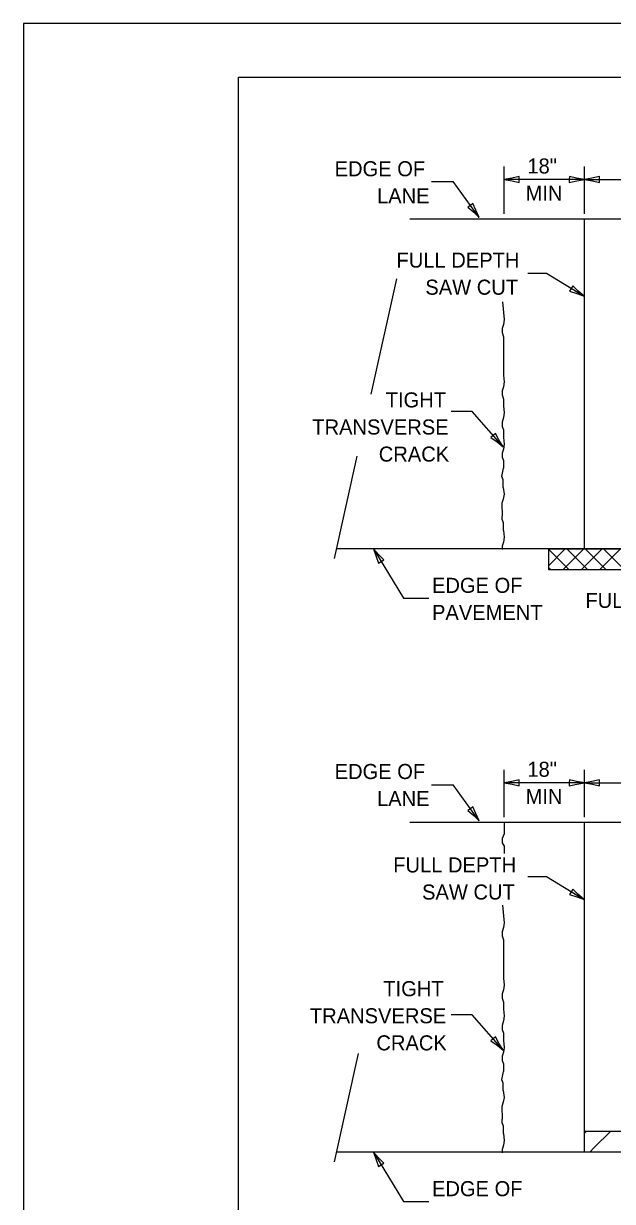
# Model space of a CAD drawing. Extents: x 0 to 2.83, y 0 to 1.83.
# Drawn here: x 0 to 0.457, y 0.921 to 1.833 of the extents above; entities that cross this region are included whole.
import ezdxf

# ---------------------------------------------------------------- set-up
doc = ezdxf.new("R2010")
doc.units = 0
for name, color, linetype in [('RD_Pr_Roadway_Dimensions', 7, 'Continuous'), ('RD_Pr_Roadway_Items', 7, 'Continuous'), ('RD_Pr_Roadway_Notes', 7, 'Continuous'), ('SH_General_Details', 7, 'Continuous'), ('SH_Printer_Plotting_Border', 7, 'Continuous')]:
    doc.layers.add(name, color=color, linetype=linetype)

msp = doc.modelspace()

# ---------------------------------------------------------------- linework, layer by layer
at = {"layer": 'RD_Pr_Roadway_Dimensions'}
for p, q in [((0.3728, 1.68593), (0.3728, 1.72247)), ((0.43497, 1.68593), (0.43497, 1.72247)), ((0.43497, 1.71247), (0.3728, 1.71247)), ((0.43497, 1.71247), (0.94545, 1.71247)), ((0.3728, 1.21839), (0.3728, 1.25493)), ((0.43497, 1.21839), (0.43497, 1.25493)), ((0.43497, 1.24493), (0.3728, 1.24493)), ((0.43497, 1.24493), (0.94545, 1.24493))]:
    msp.add_line(p, q, dxfattribs=at)
for points in [[(0.38446, 1.71003), (0.38446, 1.71247), (0.38446, 1.71491), (0.37863, 1.71348), (0.3728, 1.71247), (0.37902, 1.71133)], [(0.42331, 1.71491), (0.4233, 1.71247), (0.4233, 1.71003), (0.42913, 1.71146), (0.43497, 1.71247), (0.42875, 1.7136)], [(0.44663, 1.71003), (0.44663, 1.71247), (0.44663, 1.71491), (0.4408, 1.71348), (0.43497, 1.71247), (0.44119, 1.71133)], [(0.38446, 1.24249), (0.38446, 1.24493), (0.38446, 1.24737), (0.37863, 1.24594), (0.3728, 1.24493), (0.37902, 1.2438)], [(0.42331, 1.24737), (0.4233, 1.24493), (0.4233, 1.24249), (0.42913, 1.24392), (0.43497, 1.24493), (0.42875, 1.24606)], [(0.44663, 1.24249), (0.44663, 1.24493), (0.44663, 1.24737), (0.4408, 1.24594), (0.43497, 1.24493), (0.44119, 1.2438)], [(0.44663, 1.24249), (0.44663, 1.24493), (0.44663, 1.24737), (0.4408, 1.24594), (0.43497, 1.24493), (0.44119, 1.2438)]]:
    msp.add_lwpolyline(points, close=True, dxfattribs=at)
at = {"layer": 'RD_Pr_Roadway_Items'}
for p, q in [((0.2997, 1.6819), (0.43496, 1.6819)), ((0.26952, 1.54606), (0.28941, 1.63562)), ((0.24124, 1.41876), (0.25887, 1.49814)), ((0.43496, 1.42616), (0.24288, 1.42616)), ((0.40743, 1.41344), (0.42015, 1.42616)), ((0.42324, 1.40988), (0.40743, 1.42568)), ((0.41816, 1.40988), (0.43444, 1.42616)), ((0.43753, 1.40988), (0.42125, 1.42616)), ((0.43245, 1.40988), (0.44873, 1.42616)), ((0.45182, 1.40988), (0.43554, 1.42616)), ((0.44674, 1.40988), (0.46303, 1.42616)), ((0.46612, 1.40988), (0.44984, 1.42616)), ((0.40895, 1.40988), (0.40743, 1.41139)), ((0.2997, 1.21448), (0.43496, 1.21448)), ((0.43496, 0.95873), (0.43496, 1.21448)), ((0.43496, 1.21448), (0.94531, 1.21448)), ((0.24124, 0.95133), (0.25987, 1.0352)), ((0.43496, 0.97501), (0.94531, 0.97501)), ((0.43496, 0.97335), (0.43662, 0.97501)), ((0.44267, 0.96221), (0.45547, 0.97501)), ((0.43496, 0.95873), (0.24288, 0.95873)), ((0.94531, 0.95873), (0.43496, 0.95873)), ((0.43919, 0.95873), (0.44267, 0.96221))]:
    msp.add_line(p, q, dxfattribs=at)
for points in [[(0.69188, 1.42616), (0.43496, 1.42616), (0.43496, 1.6819), (0.94531, 1.6819), (0.94531, 1.42616), (0.70532, 1.42616)], [(0.37143, 1.61757), (0.3728, 1.60391), (0.37227, 1.60019), (0.37121, 1.59701), (0.37121, 1.59382), (0.37227, 1.59064), (0.37227, 1.58799), (0.37227, 1.56093)], [(0.37227, 1.56093), (0.3728, 1.55562), (0.37227, 1.55191), (0.37121, 1.54872), (0.37121, 1.54554), (0.37227, 1.54236), (0.37227, 1.5397), (0.37227, 1.53705)], [(0.37227, 1.53705), (0.3728, 1.53175), (0.37227, 1.52803), (0.37121, 1.52432), (0.37121, 1.52113), (0.37227, 1.51848), (0.37227, 1.5153), (0.37227, 1.51264)], [(0.37227, 1.51264), (0.3728, 1.50734), (0.37227, 1.50362), (0.37121, 1.50044), (0.37121, 1.49726), (0.37227, 1.4946), (0.37227, 1.49142), (0.37227, 1.48877)], [(0.37212, 1.47382), (0.37212, 1.47648), (0.37212, 1.47966), (0.37106, 1.48231), (0.37227, 1.48877)], [(0.37212, 1.47382), (0.37265, 1.46852), (0.37212, 1.4648), (0.37106, 1.46162), (0.37125, 1.45181)], [(0.37227, 1.44048), (0.37227, 1.44314), (0.37227, 1.44632), (0.37121, 1.44897), (0.37121, 1.45163)], [(0.37227, 1.44048), (0.3728, 1.43518), (0.37227, 1.43146), (0.37121, 1.42828), (0.37121, 1.42563)], [(0.63496, 1.40988), (0.40743, 1.40988), (0.40743, 1.42616), (0.68664, 1.42616)], [(0.3728, 1.21448), (0.3728, 1.20917), (0.3728, 1.20546), (0.37121, 1.20174), (0.37121, 1.19856), (0.3728, 1.19591), (0.3728, 1.19272), (0.3728, 1.19007)], [(0.37143, 1.15015), (0.3728, 1.13648), (0.37227, 1.13277), (0.37121, 1.12958), (0.37121, 1.1264), (0.37227, 1.12321), (0.37227, 1.12056), (0.37227, 1.0935)], [(0.37227, 1.0935), (0.3728, 1.0882), (0.37227, 1.08448), (0.37121, 1.0813), (0.37121, 1.07811), (0.37227, 1.07493), (0.37227, 1.07228), (0.37227, 1.06962)], [(0.37227, 1.06962), (0.3728, 1.06432), (0.37227, 1.0606), (0.37121, 1.05689), (0.37121, 1.05371), (0.37227, 1.05105), (0.37227, 1.04787), (0.37227, 1.04522)], [(0.37227, 1.04522), (0.3728, 1.03991), (0.37227, 1.0362), (0.37121, 1.03301), (0.37121, 1.02983), (0.37227, 1.02718), (0.37227, 1.02399), (0.37227, 1.02134)], [(0.37212, 1.0064), (0.37212, 1.00905), (0.37212, 1.01223), (0.37106, 1.01489), (0.37227, 1.02134)], [(0.37212, 1.0064), (0.37265, 1.00109), (0.37212, 0.99738), (0.37106, 0.99419), (0.37125, 0.98439)], [(0.37227, 0.97306), (0.37227, 0.97571), (0.37227, 0.97889), (0.37121, 0.98155), (0.37121, 0.9842)], [(0.37227, 0.97306), (0.3728, 0.96775), (0.37227, 0.96404), (0.37121, 0.96085), (0.37121, 0.9582)]]:
    msp.add_lwpolyline(points, dxfattribs=at)
at = {"layer": 'RD_Pr_Roadway_Notes'}
for p, q in [((0.31652, 1.71091), (0.33323, 1.71091)), ((0.35341, 1.68295), (0.33323, 1.71091)), ((0.3911, 1.63992), (0.40572, 1.63992)), ((0.40572, 1.63992), (0.4347, 1.62198)), ((0.34789, 1.53267), (0.33173, 1.53267)), ((0.37193, 1.50537), (0.34789, 1.53267)), ((0.2713, 1.42633), (0.29462, 1.38811)), ((0.29462, 1.38811), (0.31433, 1.38811)), ((0.31652, 1.24337), (0.33323, 1.24337)), ((0.35341, 1.21541), (0.33323, 1.24337)), ((0.3911, 1.17238), (0.40572, 1.17238)), ((0.40572, 1.17238), (0.4347, 1.15444)), ((0.34789, 1.06513), (0.33173, 1.06513)), ((0.37193, 1.03783), (0.34789, 1.06513)), ((0.2713, 0.95879), (0.29462, 0.92057)), ((0.29462, 0.92057), (0.31433, 0.92057))]:
    msp.add_line(p, q, dxfattribs=at)
for points in [[(0.34856, 1.69383), (0.34658, 1.69241), (0.3446, 1.69098), (0.34918, 1.68709), (0.35341, 1.68295), (0.35069, 1.68866)], [(0.42607, 1.63019), (0.42478, 1.62812), (0.4235, 1.62604), (0.42921, 1.62419), (0.4347, 1.62198), (0.43001, 1.62621)], [(0.36605, 1.51573), (0.36422, 1.51413), (0.36239, 1.51251), (0.36732, 1.50908), (0.37193, 1.50537), (0.36867, 1.51079)], [(0.27529, 1.41511), (0.27738, 1.41637), (0.27946, 1.41764), (0.2752, 1.42188), (0.2713, 1.42633), (0.27358, 1.42043)], [(0.34856, 1.22629), (0.34658, 1.22487), (0.3446, 1.22344), (0.34918, 1.21955), (0.35341, 1.21541), (0.35069, 1.22112)], [(0.42607, 1.16265), (0.42478, 1.16058), (0.4235, 1.15851), (0.42921, 1.15665), (0.4347, 1.15444), (0.43001, 1.15868)], [(0.36605, 1.04819), (0.36422, 1.04659), (0.36239, 1.04498), (0.36732, 1.04154), (0.37193, 1.03783), (0.36867, 1.04325)], [(0.27529, 0.94757), (0.27738, 0.94883), (0.27946, 0.95011), (0.2752, 0.95434), (0.2713, 0.95879), (0.27358, 0.95289)]]:
    msp.add_lwpolyline(points, close=True, dxfattribs=at)
at = {"layer": 'SH_General_Details'}
for p, q in [((0, 1.83333), (0, 0)), ((2.83332, 1.83333), (0, 1.83333))]:
    msp.add_line(p, q, dxfattribs=at)
msp.add_lwpolyline([(0.16667, 1.79166), (2.79166, 1.79166), (2.79166, 0.04167), (0.16667, 0.04167)], close=True, dxfattribs=at)
at = {"layer": 'SH_Printer_Plotting_Border'}
msp.add_lwpolyline([(0, 0), (2.83332, 0), (2.83332, 1.83333), (0, 1.83333)], close=True, dxfattribs=at)

# ---------------------------------------------------------------- texts
at = {"layer": 'RD_Pr_Roadway_Dimensions'}
for s, p in [('18"', (0.39077, 1.71713)), ('MIN', (0.38937, 1.69613)), ('18"', (0.39077, 1.24959)), ('MIN', (0.38937, 1.22859))]:
    msp.add_text(s, height=0.011667, dxfattribs=at).set_placement(p)
at = {"layer": 'RD_Pr_Roadway_Notes'}
for s, p in [('EDGE OF', (0.24128, 1.71497)), ('LANE', (0.27416, 1.69397)), ('FULL DEPTH', (0.28926, 1.64419)), ('SAW CUT', (0.31163, 1.62319)), ('TIGHT', (0.28088, 1.53585)), ('TRANSVERSE', (0.22394, 1.51485)), ('CRACK', (0.27551, 1.49385)), ('EDGE OF', (0.31679, 1.39214)), ('FULL DEPTH', (0.43577, 1.38049)), ('PAVEMENT', (0.31679, 1.37114)), ('EDGE OF', (0.24128, 1.24788)), ('LANE', (0.27416, 1.22688)), ('FULL DEPTH', (0.2867, 1.17548)), ('SAW CUT', (0.30908, 1.15448)), ('TIGHT', (0.27903, 1.07959)), ('TRANSVERSE', (0.22209, 1.05859)), ('CRACK', (0.27366, 1.03759)), ('EDGE OF', (0.31679, 0.9246))]:
    msp.add_text(s, height=0.011667, dxfattribs=at).set_placement(p)

doc.saveas('drawing.dxf')
